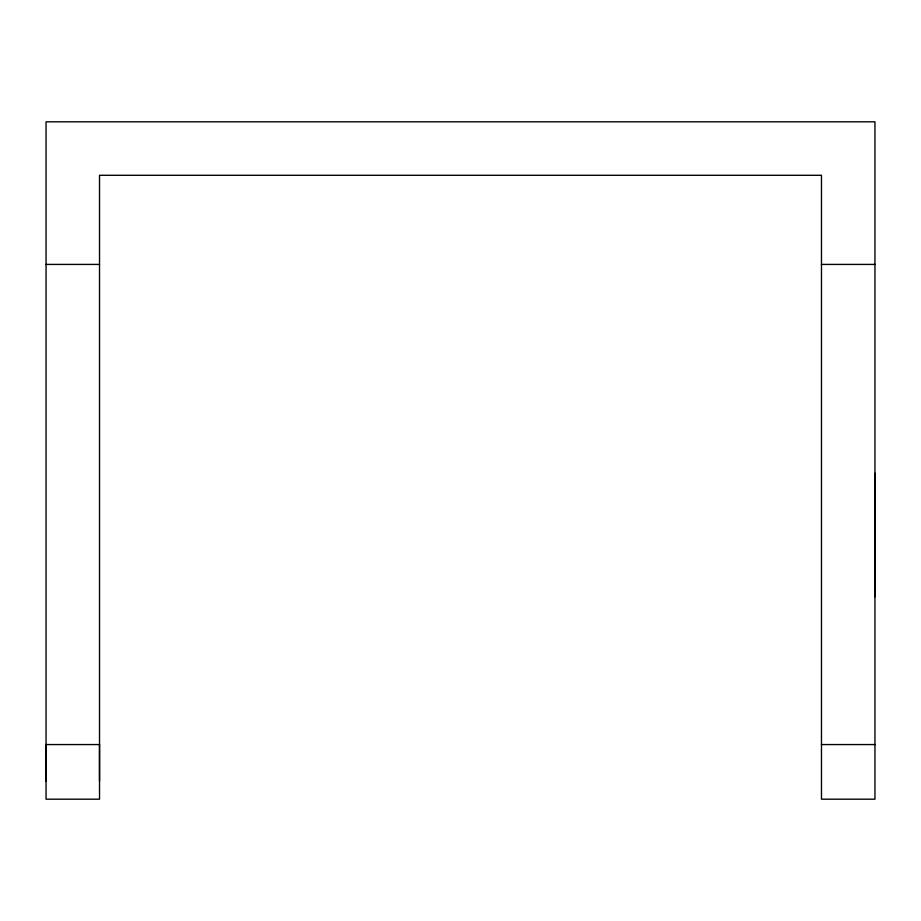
<?xml version="1.0" encoding="UTF-8"?>
<svg xmlns="http://www.w3.org/2000/svg" width="921" height="921" viewBox="0 0 921 921"><rect width="100%" height="100%" fill="white"/><g stroke="black" fill="none" stroke-linecap="round" stroke-linejoin="round"><path stroke-width="1.38" d="M46.05 781.365L46.05 121.814L874.95 121.814L874.95 799.186L821.474 799.186L821.474 175.289L99.526 175.289L99.526 781.365M874.95 596.796L874.95 473.29M46.05 264.419L99.526 264.419M821.474 264.419L874.95 264.419M821.474 744.559L874.95 744.559M99.526 744.559L46.05 744.559L46.05 799.186L99.526 799.186L99.526 744.559"/></g></svg>
